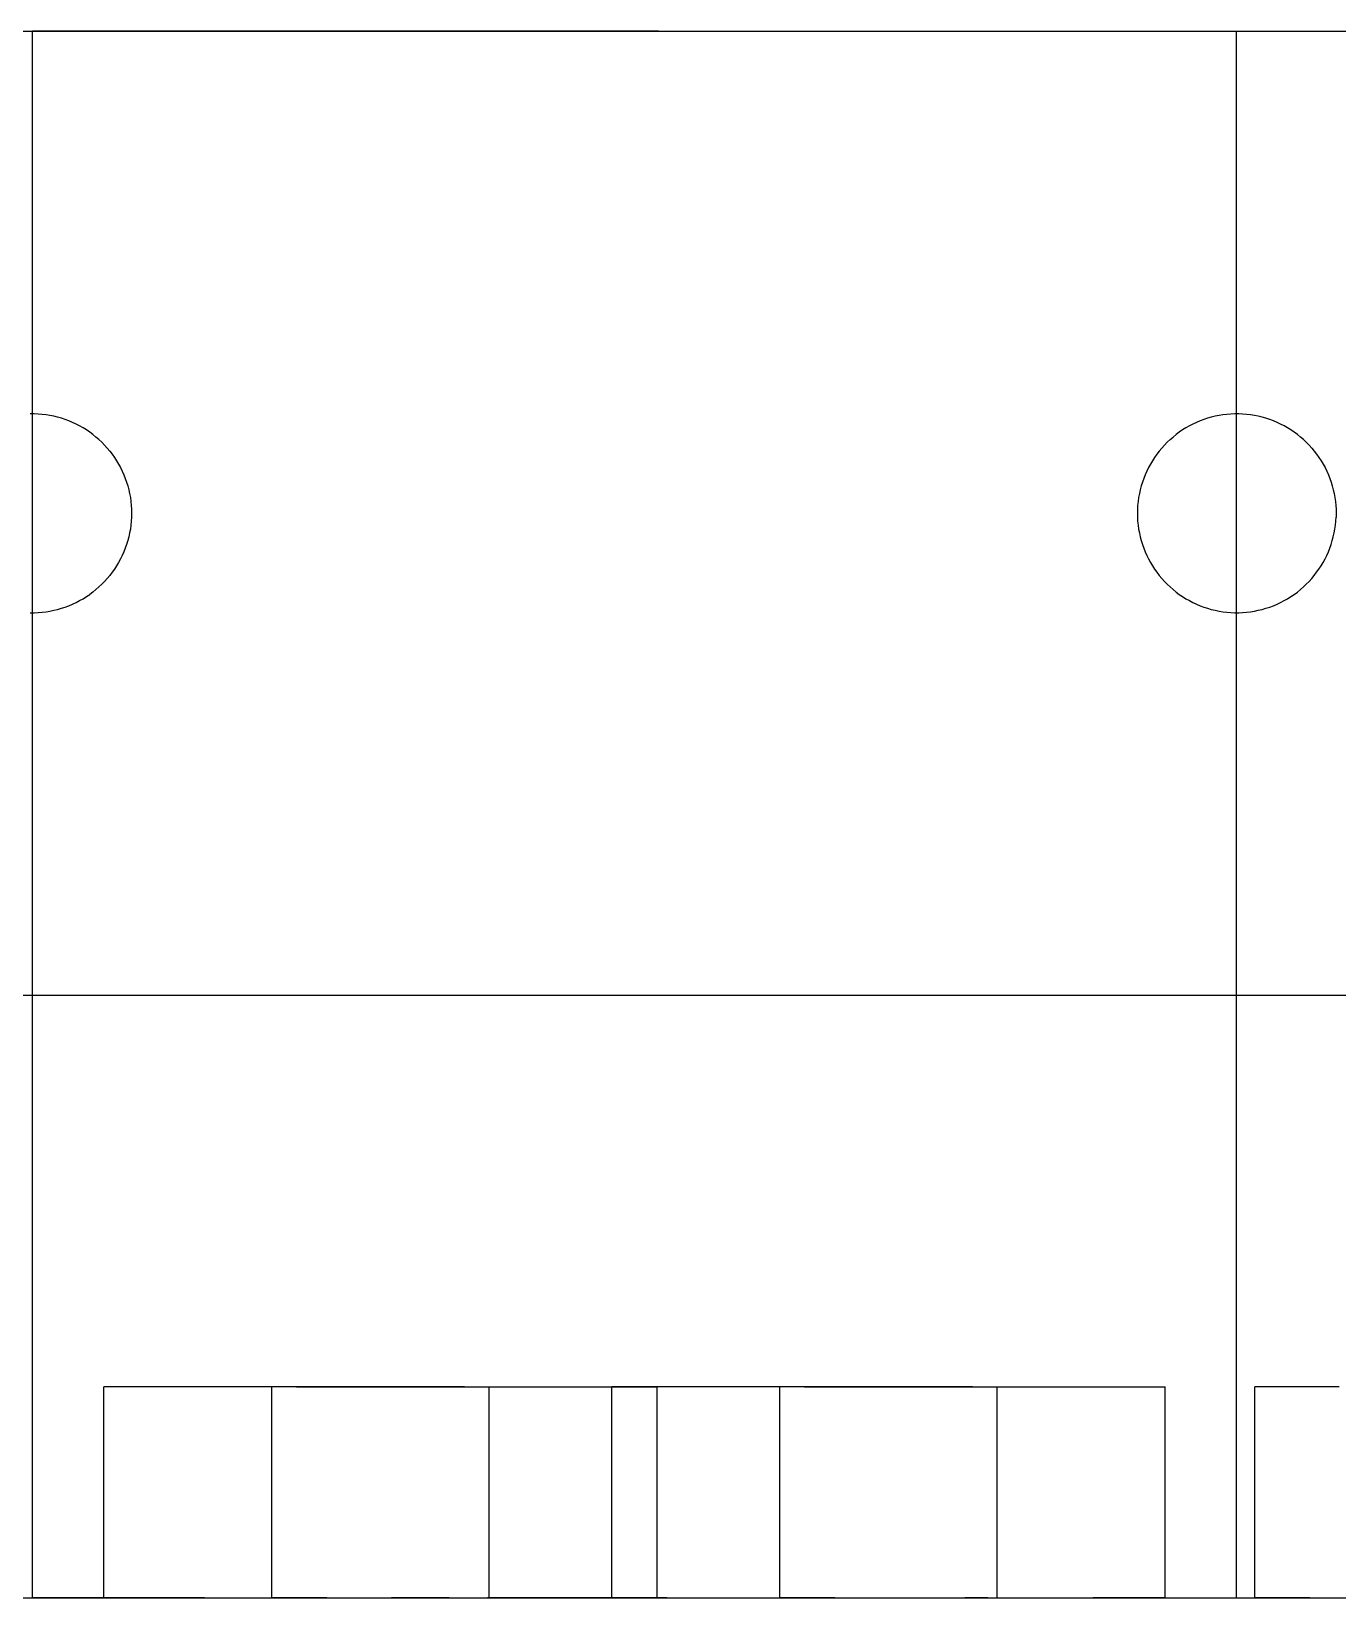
# Model space of a CAD drawing. Header units: millimetres. Extents: x -50 to 192, y -197 to 32.
# Drawn here: x 149.98 to 171.68, y -160 to -134 of the extents above; entities that cross this region are included whole.
import ezdxf

# ---------------------------------------------------------------- set-up
doc = ezdxf.new("R2010")
doc.units = ezdxf.units.MM
doc.layers.add('SIDE_YZ', color=7, linetype='Continuous')

msp = doc.modelspace()

# ---------------------------------------------------------------- linework, layer by layer
at = {"layer": 'SIDE_YZ'}
for p, q in [((146.3, -134), (173.7, -134)), ((150.002, -160), (150.002, -134)), ((150.018, -134), (150.002, -134)), ((150.049, -134), (150.018, -134)), ((150.097, -134), (150.049, -134)), ((150.16, -134), (150.097, -134)), ((150.238, -134), (150.16, -134)), ((150.332, -134), (150.238, -134)), ((150.441, -134), (150.332, -134)), ((150.566, -134), (150.441, -134)), ((150.705, -134), (150.566, -134)), ((150.859, -134), (150.705, -134)), ((151.028, -134), (150.859, -134)), ((151.21, -134), (151.028, -134)), ((151.407, -134), (151.21, -134)), ((151.617, -134), (151.407, -134)), ((151.84, -134), (151.617, -134)), ((152.077, -134), (151.84, -134)), ((152.325, -134), (152.077, -134)), ((152.586, -134), (152.325, -134)), ((152.859, -134), (152.586, -134)), ((153.143, -134), (152.859, -134)), ((153.438, -134), (153.143, -134)), ((153.743, -134), (153.438, -134)), ((154.058, -134), (153.743, -134)), ((154.382, -134), (154.058, -134)), ((154.716, -134), (154.382, -134)), ((155.058, -134), (154.716, -134)), ((155.407, -134), (155.058, -134)), ((155.764, -134), (155.407, -134)), ((156.127, -134), (155.764, -134)), ((156.497, -134), (156.127, -134)), ((156.872, -134), (156.497, -134)), ((157.252, -134), (156.872, -134)), ((157.637, -134), (157.252, -134)), ((158.025, -134), (157.637, -134)), ((158.416, -134), (158.025, -134)), ((158.81, -134), (158.416, -134)), ((159.205, -134), (158.81, -134)), ((159.602, -134), (159.205, -134)), ((160, -134), (159.602, -134)), ((160.398, -134), (160, -134)), ((160.398, -134), (160.795, -134)), ((160.795, -134), (161.19, -134)), ((161.19, -134), (161.584, -134)), ((161.584, -134), (161.975, -134)), ((161.975, -134), (162.363, -134)), ((162.363, -134), (162.748, -134)), ((162.748, -134), (163.128, -134)), ((163.128, -134), (163.503, -134)), ((163.503, -134), (163.873, -134)), ((163.873, -134), (164.236, -134)), ((164.236, -134), (164.593, -134)), ((164.593, -134), (164.942, -134)), ((164.942, -134), (165.284, -134)), ((165.284, -134), (165.618, -134)), ((165.618, -134), (165.942, -134)), ((165.942, -134), (166.257, -134)), ((166.257, -134), (166.562, -134)), ((166.562, -134), (166.857, -134)), ((166.857, -134), (167.141, -134)), ((167.141, -134), (167.414, -134)), ((167.414, -134), (167.675, -134)), ((167.675, -134), (167.923, -134)), ((167.923, -134), (168.16, -134)), ((168.16, -134), (168.383, -134)), ((168.383, -134), (168.593, -134)), ((168.593, -134), (168.79, -134)), ((168.79, -134), (168.972, -134)), ((168.972, -134), (169.141, -134)), ((169.141, -134), (169.295, -134)), ((169.295, -134), (169.434, -134)), ((169.434, -134), (169.559, -134)), ((169.559, -134), (169.668, -134)), ((169.668, -134), (169.762, -134)), ((169.762, -134), (169.84, -134)), ((169.84, -134), (169.903, -134)), ((169.903, -134), (169.951, -134)), ((169.951, -134), (169.982, -134)), ((169.982, -134), (169.998, -134)), ((169.998, -160), (169.998, -134)), ((150.033, -140.35), (149.967, -140.35)), ((150.098, -140.353), (150.033, -140.35)), ((150.164, -140.358), (150.098, -140.353)), ((150.229, -140.366), (150.164, -140.358)), ((150.294, -140.376), (150.229, -140.366)), ((150.358, -140.389), (150.294, -140.376)), ((150.422, -140.405), (150.358, -140.389)), ((169.642, -140.389), (169.578, -140.405)), ((169.706, -140.376), (169.642, -140.389)), ((169.771, -140.366), (169.706, -140.376)), ((169.836, -140.358), (169.771, -140.366)), ((169.902, -140.353), (169.836, -140.358)), ((169.967, -140.35), (169.902, -140.353)), ((170.033, -140.35), (169.967, -140.35)), ((170.098, -140.353), (170.033, -140.35)), ((170.164, -140.358), (170.098, -140.353)), ((170.229, -140.366), (170.164, -140.358)), ((170.294, -140.376), (170.229, -140.366)), ((170.358, -140.389), (170.294, -140.376)), ((170.422, -140.405), (170.358, -140.389)), ((150.485, -140.423), (150.422, -140.405)), ((150.547, -140.443), (150.485, -140.423)), ((150.609, -140.466), (150.547, -140.443)), ((150.669, -140.492), (150.609, -140.466)), ((150.729, -140.52), (150.669, -140.492)), ((150.787, -140.55), (150.729, -140.52)), ((150.844, -140.582), (150.787, -140.55)), ((150.9, -140.617), (150.844, -140.582)), ((150.954, -140.654), (150.9, -140.617)), ((151.007, -140.693), (150.954, -140.654)), ((169.046, -140.654), (168.993, -140.693)), ((169.1, -140.617), (169.046, -140.654)), ((169.156, -140.582), (169.1, -140.617)), ((169.213, -140.55), (169.156, -140.582)), ((169.271, -140.52), (169.213, -140.55)), ((169.331, -140.492), (169.271, -140.52)), ((169.391, -140.466), (169.331, -140.492)), ((169.453, -140.443), (169.391, -140.466)), ((169.515, -140.423), (169.453, -140.443)), ((169.578, -140.405), (169.515, -140.423)), ((170.485, -140.423), (170.422, -140.405)), ((170.547, -140.443), (170.485, -140.423)), ((170.609, -140.466), (170.547, -140.443)), ((170.669, -140.492), (170.609, -140.466)), ((170.729, -140.52), (170.669, -140.492)), ((170.787, -140.55), (170.729, -140.52)), ((170.844, -140.582), (170.787, -140.55)), ((170.9, -140.617), (170.844, -140.582)), ((170.954, -140.654), (170.9, -140.617)), ((171.007, -140.693), (170.954, -140.654)), ((151.058, -140.734), (151.007, -140.693)), ((151.107, -140.777), (151.058, -140.734)), ((151.155, -140.822), (151.107, -140.777)), ((151.155, -140.822), (151.201, -140.869)), ((151.201, -140.869), (151.245, -140.917)), ((151.245, -140.917), (151.287, -140.968)), ((168.755, -140.917), (168.713, -140.968)), ((168.799, -140.869), (168.755, -140.917)), ((168.845, -140.822), (168.799, -140.869)), ((168.893, -140.777), (168.845, -140.822)), ((168.893, -140.777), (168.942, -140.734)), ((168.993, -140.693), (168.942, -140.734)), ((171.058, -140.734), (171.007, -140.693)), ((171.107, -140.777), (171.058, -140.734)), ((171.155, -140.822), (171.107, -140.777)), ((171.201, -140.869), (171.155, -140.822)), ((171.201, -140.869), (171.245, -140.917)), ((171.245, -140.917), (171.287, -140.968)), ((151.287, -140.968), (151.327, -141.02)), ((151.327, -141.02), (151.365, -141.073)), ((151.365, -141.073), (151.401, -141.128)), ((151.401, -141.128), (151.434, -141.184)), ((168.599, -141.128), (168.566, -141.184)), ((168.635, -141.073), (168.599, -141.128)), ((168.673, -141.02), (168.635, -141.073)), ((168.713, -140.968), (168.673, -141.02)), ((171.287, -140.968), (171.327, -141.02)), ((171.327, -141.02), (171.365, -141.073)), ((171.365, -141.073), (171.401, -141.128)), ((171.401, -141.128), (171.434, -141.184)), ((151.434, -141.184), (151.466, -141.242)), ((151.466, -141.242), (151.495, -141.301)), ((151.495, -141.301), (151.521, -141.361)), ((151.521, -141.361), (151.545, -141.422)), ((151.545, -141.422), (151.567, -141.484)), ((168.455, -141.422), (168.433, -141.484)), ((168.479, -141.361), (168.455, -141.422)), ((168.505, -141.301), (168.479, -141.361)), ((168.534, -141.242), (168.505, -141.301)), ((168.566, -141.184), (168.534, -141.242)), ((171.434, -141.184), (171.466, -141.242)), ((171.466, -141.242), (171.495, -141.301)), ((171.495, -141.301), (171.521, -141.361)), ((171.521, -141.361), (171.545, -141.422)), ((171.545, -141.422), (171.567, -141.484)), ((151.567, -141.484), (151.586, -141.547)), ((151.586, -141.547), (151.603, -141.61)), ((151.603, -141.61), (151.617, -141.674)), ((151.617, -141.674), (151.629, -141.739)), ((168.383, -141.674), (168.371, -141.739)), ((168.397, -141.61), (168.383, -141.674)), ((168.414, -141.547), (168.397, -141.61)), ((168.433, -141.484), (168.414, -141.547)), ((171.567, -141.484), (171.586, -141.547)), ((171.586, -141.547), (171.603, -141.61)), ((171.603, -141.61), (171.617, -141.674)), ((171.617, -141.674), (171.629, -141.739)), ((151.629, -141.739), (151.638, -141.804)), ((151.638, -141.804), (151.645, -141.869)), ((151.645, -141.869), (151.649, -141.934)), ((151.649, -141.934), (151.65, -142)), ((168.351, -141.934), (168.35, -142)), ((168.355, -141.869), (168.351, -141.934)), ((168.362, -141.804), (168.355, -141.869)), ((168.371, -141.739), (168.362, -141.804)), ((171.629, -141.739), (171.638, -141.804)), ((171.638, -141.804), (171.645, -141.869)), ((171.645, -141.869), (171.649, -141.934)), ((171.649, -141.934), (171.65, -142)), ((151.638, -142.196), (151.629, -142.261)), ((151.645, -142.131), (151.638, -142.196)), ((151.649, -142.066), (151.645, -142.131)), ((151.65, -142), (151.649, -142.066)), ((168.35, -142), (168.351, -142.066)), ((168.351, -142.066), (168.355, -142.131)), ((168.355, -142.131), (168.362, -142.196)), ((168.362, -142.196), (168.371, -142.261)), ((171.629, -142.261), (171.638, -142.196)), ((171.638, -142.196), (171.645, -142.131)), ((171.645, -142.131), (171.649, -142.066)), ((171.65, -142), (171.649, -142.066)), ((151.586, -142.453), (151.567, -142.516)), ((151.603, -142.39), (151.586, -142.453)), ((151.617, -142.326), (151.603, -142.39)), ((151.629, -142.261), (151.617, -142.326)), ((168.371, -142.261), (168.383, -142.326)), ((168.383, -142.326), (168.397, -142.39)), ((168.397, -142.39), (168.414, -142.453)), ((168.414, -142.453), (168.433, -142.516)), ((171.567, -142.516), (171.586, -142.453)), ((171.586, -142.453), (171.603, -142.39)), ((171.603, -142.39), (171.617, -142.326)), ((171.617, -142.326), (171.629, -142.261)), ((151.495, -142.699), (151.466, -142.758)), ((151.521, -142.639), (151.495, -142.699)), ((151.545, -142.578), (151.521, -142.639)), ((151.567, -142.516), (151.545, -142.578)), ((168.433, -142.516), (168.455, -142.578)), ((168.455, -142.578), (168.479, -142.639)), ((168.479, -142.639), (168.505, -142.699)), ((168.505, -142.699), (168.534, -142.758)), ((171.466, -142.758), (171.495, -142.699)), ((171.495, -142.699), (171.521, -142.639)), ((171.521, -142.639), (171.545, -142.578)), ((171.545, -142.578), (171.567, -142.516)), ((151.327, -142.98), (151.287, -143.032)), ((151.365, -142.927), (151.327, -142.98)), ((151.401, -142.872), (151.365, -142.927)), ((151.434, -142.816), (151.401, -142.872)), ((151.466, -142.758), (151.434, -142.816)), ((168.534, -142.758), (168.566, -142.816)), ((168.566, -142.816), (168.599, -142.872)), ((168.599, -142.872), (168.635, -142.927)), ((168.635, -142.927), (168.673, -142.98)), ((168.673, -142.98), (168.713, -143.032)), ((171.287, -143.032), (171.327, -142.98)), ((171.327, -142.98), (171.365, -142.927)), ((171.365, -142.927), (171.401, -142.872)), ((171.401, -142.872), (171.434, -142.816)), ((171.434, -142.816), (171.466, -142.758)), ((151.107, -143.223), (151.058, -143.266)), ((151.155, -143.178), (151.107, -143.223)), ((151.201, -143.131), (151.155, -143.178)), ((151.245, -143.083), (151.201, -143.131)), ((151.287, -143.032), (151.245, -143.083)), ((168.713, -143.032), (168.755, -143.083)), ((168.755, -143.083), (168.799, -143.131)), ((168.799, -143.131), (168.845, -143.178)), ((168.845, -143.178), (168.893, -143.223)), ((168.893, -143.223), (168.942, -143.266)), ((171.058, -143.266), (171.107, -143.223)), ((171.107, -143.223), (171.155, -143.178)), ((171.155, -143.178), (171.201, -143.131)), ((171.201, -143.131), (171.245, -143.083)), ((171.245, -143.083), (171.287, -143.032)), ((150.609, -143.534), (150.669, -143.508)), ((150.669, -143.508), (150.729, -143.48)), ((150.729, -143.48), (150.787, -143.45)), ((150.787, -143.45), (150.844, -143.418)), ((150.844, -143.418), (150.9, -143.383)), ((150.9, -143.383), (150.954, -143.346)), ((151.007, -143.307), (150.954, -143.346)), ((151.058, -143.266), (151.007, -143.307)), ((168.993, -143.307), (168.942, -143.266)), ((168.993, -143.307), (169.046, -143.346)), ((169.046, -143.346), (169.1, -143.383)), ((169.1, -143.383), (169.156, -143.418)), ((169.156, -143.418), (169.213, -143.45)), ((169.213, -143.45), (169.271, -143.48)), ((169.271, -143.48), (169.331, -143.508)), ((169.331, -143.508), (169.391, -143.534)), ((170.609, -143.534), (170.669, -143.508)), ((170.669, -143.508), (170.729, -143.48)), ((170.729, -143.48), (170.787, -143.45)), ((170.787, -143.45), (170.844, -143.418)), ((170.844, -143.418), (170.9, -143.383)), ((170.9, -143.383), (170.954, -143.346)), ((170.954, -143.346), (171.007, -143.307)), ((171.007, -143.307), (171.058, -143.266)), ((149.967, -143.65), (150.033, -143.65)), ((150.033, -143.65), (150.098, -143.647)), ((150.098, -143.647), (150.164, -143.642)), ((150.164, -143.642), (150.229, -143.634)), ((150.229, -143.634), (150.294, -143.624)), ((150.294, -143.624), (150.358, -143.611)), ((150.358, -143.611), (150.422, -143.595)), ((150.422, -143.595), (150.485, -143.577)), ((150.485, -143.577), (150.547, -143.557)), ((150.547, -143.557), (150.609, -143.534)), ((169.391, -143.534), (169.453, -143.557)), ((169.453, -143.557), (169.515, -143.577)), ((169.515, -143.577), (169.578, -143.595)), ((169.578, -143.595), (169.642, -143.611)), ((169.642, -143.611), (169.706, -143.624)), ((169.706, -143.624), (169.771, -143.634)), ((169.771, -143.634), (169.836, -143.642)), ((169.836, -143.642), (169.902, -143.647)), ((169.902, -143.647), (169.967, -143.65)), ((169.967, -143.65), (170.033, -143.65)), ((170.033, -143.65), (170.098, -143.647)), ((170.098, -143.647), (170.164, -143.642)), ((170.164, -143.642), (170.229, -143.634)), ((170.229, -143.634), (170.294, -143.624)), ((170.294, -143.624), (170.358, -143.611)), ((170.358, -143.611), (170.422, -143.595)), ((170.422, -143.595), (170.485, -143.577)), ((170.485, -143.577), (170.547, -143.557)), ((170.547, -143.557), (170.609, -143.534)), ((131, -150), (189, -150)), ((146.3, -150), (173.7, -150)), ((151.187, -160), (151.187, -156.5)), ((151.192, -156.5), (151.187, -156.5)), ((151.202, -156.5), (151.192, -156.5)), ((151.217, -156.5), (151.202, -156.5)), ((151.237, -156.5), (151.217, -156.5)), ((151.263, -156.5), (151.237, -156.5)), ((151.293, -156.5), (151.263, -156.5)), ((151.328, -156.5), (151.293, -156.5)), ((151.367, -156.5), (151.328, -156.5)), ((151.412, -156.5), (151.367, -156.5)), ((151.461, -156.5), (151.412, -156.5)), ((151.515, -156.5), (151.461, -156.5)), ((151.574, -156.5), (151.515, -156.5)), ((151.637, -156.5), (151.574, -156.5)), ((151.704, -156.5), (151.637, -156.5)), ((151.775, -156.5), (151.704, -156.5)), ((151.851, -156.5), (151.775, -156.5)), ((151.931, -156.5), (151.851, -156.5)), ((152.014, -156.5), (151.931, -156.5)), ((152.101, -156.5), (152.014, -156.5)), ((152.192, -156.5), (152.101, -156.5)), ((152.286, -156.5), (152.192, -156.5)), ((152.384, -156.5), (152.286, -156.5)), ((152.485, -156.5), (152.384, -156.5)), ((152.589, -156.5), (152.485, -156.5)), ((152.695, -156.5), (152.589, -156.5)), ((152.805, -156.5), (152.695, -156.5)), ((152.917, -156.5), (152.805, -156.5)), ((153.031, -156.5), (152.917, -156.5)), ((153.147, -156.5), (153.031, -156.5)), ((153.265, -156.5), (153.147, -156.5)), ((153.385, -156.5), (153.265, -156.5)), ((153.507, -156.5), (153.385, -156.5)), ((153.63, -156.5), (153.507, -156.5)), ((153.754, -156.5), (153.63, -156.5)), ((153.88, -156.5), (153.754, -156.5)), ((154.006, -156.5), (153.88, -156.5)), ((153.978, -160), (153.978, -156.5)), ((153.983, -156.5), (153.978, -156.5)), ((153.994, -156.5), (153.983, -156.5)), ((154.009, -156.5), (153.994, -156.5)), ((154.132, -156.5), (154.006, -156.5)), ((154.029, -156.5), (154.009, -156.5)), ((154.054, -156.5), (154.029, -156.5)), ((154.084, -156.5), (154.054, -156.5)), ((154.119, -156.5), (154.084, -156.5)), ((154.159, -156.5), (154.119, -156.5)), ((154.259, -156.5), (154.132, -156.5)), ((154.203, -156.5), (154.159, -156.5)), ((154.253, -156.5), (154.203, -156.5)), ((154.307, -156.5), (154.253, -156.5)), ((154.386, -156.5), (154.259, -156.5)), ((154.365, -156.5), (154.307, -156.5)), ((154.428, -156.5), (154.365, -156.5)), ((154.386, -156.5), (154.514, -156.5)), ((154.495, -156.5), (154.428, -156.5)), ((154.567, -156.5), (154.495, -156.5)), ((154.514, -156.5), (154.641, -156.5)), ((154.642, -156.5), (154.567, -156.5)), ((154.641, -156.5), (154.767, -156.5)), ((154.722, -156.5), (154.642, -156.5)), ((154.805, -156.5), (154.722, -156.5)), ((154.767, -156.5), (154.893, -156.5)), ((154.893, -156.5), (154.805, -156.5)), ((154.983, -156.5), (154.893, -156.5)), ((154.893, -156.5), (155.018, -156.5)), ((155.078, -156.5), (154.983, -156.5)), ((155.018, -156.5), (155.143, -156.5)), ((155.175, -156.5), (155.078, -156.5)), ((155.143, -156.5), (155.266, -156.5)), ((155.276, -156.5), (155.175, -156.5)), ((155.266, -156.5), (155.387, -156.5)), ((155.38, -156.5), (155.276, -156.5)), ((155.487, -156.5), (155.38, -156.5)), ((155.387, -156.5), (155.507, -156.5)), ((155.596, -156.5), (155.487, -156.5)), ((155.507, -156.5), (155.626, -156.5)), ((155.708, -156.5), (155.596, -156.5)), ((155.626, -156.5), (155.742, -156.5)), ((155.822, -156.5), (155.708, -156.5)), ((155.742, -156.5), (155.856, -156.5)), ((155.938, -156.5), (155.822, -156.5)), ((155.856, -156.5), (155.968, -156.5)), ((156.057, -156.5), (155.938, -156.5)), ((155.968, -156.5), (156.077, -156.5)), ((156.177, -156.5), (156.057, -156.5)), ((156.077, -156.5), (156.184, -156.5)), ((156.298, -156.5), (156.177, -156.5)), ((156.184, -156.5), (156.288, -156.5)), ((156.288, -156.5), (156.389, -156.5)), ((156.421, -156.5), (156.298, -156.5)), ((156.389, -156.5), (156.486, -156.5)), ((156.546, -156.5), (156.421, -156.5)), ((156.486, -156.5), (156.581, -156.5)), ((156.671, -156.5), (156.546, -156.5)), ((156.581, -156.5), (156.672, -156.5)), ((156.797, -156.5), (156.671, -156.5)), ((156.672, -156.5), (156.759, -156.5)), ((156.759, -156.5), (156.842, -156.5)), ((156.923, -156.5), (156.797, -156.5)), ((156.842, -156.5), (156.922, -156.5)), ((156.922, -156.5), (156.997, -156.5)), ((157.051, -156.5), (156.923, -156.5)), ((156.997, -156.5), (157.069, -156.5)), ((157.178, -156.5), (157.051, -156.5)), ((157.069, -156.5), (157.136, -156.5)), ((157.136, -156.5), (157.199, -156.5)), ((157.178, -156.5), (157.305, -156.5)), ((157.199, -156.5), (157.258, -156.5)), ((157.258, -156.5), (157.311, -156.5)), ((157.305, -156.5), (157.432, -156.5)), ((157.311, -156.5), (157.361, -156.5)), ((157.361, -156.5), (157.405, -156.5)), ((157.405, -156.5), (157.445, -156.5)), ((157.432, -156.5), (157.559, -156.5)), ((157.445, -156.5), (157.48, -156.5)), ((157.48, -156.5), (157.51, -156.5)), ((157.51, -156.5), (157.535, -156.5)), ((157.535, -156.5), (157.555, -156.5)), ((157.555, -156.5), (157.571, -156.5)), ((157.559, -156.5), (157.685, -156.5)), ((157.571, -156.5), (157.581, -156.5)), ((157.581, -156.5), (157.586, -156.5)), ((157.586, -160), (157.586, -156.5)), ((157.685, -156.5), (157.81, -156.5)), ((157.81, -156.5), (157.934, -156.5)), ((157.934, -156.5), (158.057, -156.5)), ((158.057, -156.5), (158.179, -156.5)), ((158.179, -156.5), (158.299, -156.5)), ((158.299, -156.5), (158.417, -156.5)), ((158.417, -156.5), (158.533, -156.5)), ((158.533, -156.5), (158.647, -156.5)), ((158.647, -156.5), (158.759, -156.5)), ((158.759, -156.5), (158.869, -156.5)), ((158.869, -156.5), (158.975, -156.5)), ((158.975, -156.5), (159.079, -156.5)), ((159.079, -156.5), (159.18, -156.5)), ((159.18, -156.5), (159.278, -156.5)), ((159.278, -156.5), (159.372, -156.5)), ((159.372, -156.5), (159.463, -156.5)), ((159.463, -156.5), (159.55, -156.5)), ((159.55, -156.5), (159.634, -156.5)), ((159.623, -160), (159.623, -156.5)), ((159.628, -156.5), (159.623, -156.5)), ((159.638, -156.5), (159.628, -156.5)), ((159.634, -156.5), (159.713, -156.5)), ((159.653, -156.5), (159.638, -156.5)), ((159.673, -156.5), (159.653, -156.5)), ((159.699, -156.5), (159.673, -156.5)), ((159.729, -156.5), (159.699, -156.5)), ((159.713, -156.5), (159.789, -156.5)), ((159.764, -156.5), (159.729, -156.5)), ((159.803, -156.5), (159.764, -156.5)), ((159.789, -156.5), (159.86, -156.5)), ((159.848, -156.5), (159.803, -156.5)), ((159.897, -156.5), (159.848, -156.5)), ((159.86, -156.5), (159.928, -156.5)), ((159.951, -156.5), (159.897, -156.5)), ((159.928, -156.5), (159.99, -156.5)), ((160.01, -156.5), (159.951, -156.5)), ((159.99, -156.5), (160.049, -156.5)), ((160.072, -156.5), (160.01, -156.5)), ((160.049, -156.5), (160.103, -156.5)), ((160.14, -156.5), (160.072, -156.5)), ((160.103, -156.5), (160.152, -156.5)), ((160.211, -156.5), (160.14, -156.5)), ((160.152, -156.5), (160.197, -156.5)), ((160.197, -156.5), (160.236, -156.5)), ((160.287, -156.5), (160.211, -156.5)), ((160.236, -156.5), (160.271, -156.5)), ((160.271, -156.5), (160.301, -156.5)), ((160.366, -156.5), (160.287, -156.5)), ((160.301, -156.5), (160.327, -156.5)), ((160.327, -156.5), (160.347, -156.5)), ((160.347, -156.5), (160.362, -156.5)), ((160.362, -156.5), (160.372, -156.5)), ((160.45, -156.5), (160.366, -156.5)), ((160.372, -156.5), (160.377, -156.5)), ((160.377, -160), (160.377, -156.5)), ((160.537, -156.5), (160.45, -156.5)), ((160.628, -156.5), (160.537, -156.5)), ((160.722, -156.5), (160.628, -156.5)), ((160.82, -156.5), (160.722, -156.5)), ((160.921, -156.5), (160.82, -156.5)), ((161.025, -156.5), (160.921, -156.5)), ((161.131, -156.5), (161.025, -156.5)), ((161.241, -156.5), (161.131, -156.5)), ((161.353, -156.5), (161.241, -156.5)), ((161.467, -156.5), (161.353, -156.5)), ((161.583, -156.5), (161.467, -156.5)), ((161.701, -156.5), (161.583, -156.5)), ((161.821, -156.5), (161.701, -156.5)), ((161.943, -156.5), (161.821, -156.5)), ((162.066, -156.5), (161.943, -156.5)), ((162.19, -156.5), (162.066, -156.5)), ((162.315, -156.5), (162.19, -156.5)), ((162.441, -156.5), (162.315, -156.5)), ((162.414, -160), (162.414, -156.5)), ((162.419, -156.5), (162.414, -156.5)), ((162.429, -156.5), (162.419, -156.5)), ((162.445, -156.5), (162.429, -156.5)), ((162.568, -156.5), (162.441, -156.5)), ((162.465, -156.5), (162.445, -156.5)), ((162.49, -156.5), (162.465, -156.5)), ((162.52, -156.5), (162.49, -156.5)), ((162.555, -156.5), (162.52, -156.5)), ((162.595, -156.5), (162.555, -156.5)), ((162.695, -156.5), (162.568, -156.5)), ((162.639, -156.5), (162.595, -156.5)), ((162.689, -156.5), (162.639, -156.5)), ((162.742, -156.5), (162.689, -156.5)), ((162.822, -156.5), (162.695, -156.5)), ((162.801, -156.5), (162.742, -156.5)), ((162.864, -156.5), (162.801, -156.5)), ((162.822, -156.5), (162.949, -156.5)), ((162.931, -156.5), (162.864, -156.5)), ((163.003, -156.5), (162.931, -156.5)), ((162.949, -156.5), (163.077, -156.5)), ((163.078, -156.5), (163.003, -156.5)), ((163.077, -156.5), (163.203, -156.5)), ((163.158, -156.5), (163.078, -156.5)), ((163.241, -156.5), (163.158, -156.5)), ((163.203, -156.5), (163.329, -156.5)), ((163.328, -156.5), (163.241, -156.5)), ((163.419, -156.5), (163.328, -156.5)), ((163.329, -156.5), (163.454, -156.5)), ((163.514, -156.5), (163.419, -156.5)), ((163.454, -156.5), (163.579, -156.5)), ((163.611, -156.5), (163.514, -156.5)), ((163.579, -156.5), (163.702, -156.5)), ((163.712, -156.5), (163.611, -156.5)), ((163.702, -156.5), (163.823, -156.5)), ((163.816, -156.5), (163.712, -156.5)), ((163.923, -156.5), (163.816, -156.5)), ((163.823, -156.5), (163.943, -156.5)), ((164.032, -156.5), (163.923, -156.5)), ((163.943, -156.5), (164.062, -156.5)), ((164.144, -156.5), (164.032, -156.5)), ((164.062, -156.5), (164.178, -156.5)), ((164.258, -156.5), (164.144, -156.5)), ((164.178, -156.5), (164.292, -156.5)), ((164.374, -156.5), (164.258, -156.5)), ((164.292, -156.5), (164.404, -156.5)), ((164.493, -156.5), (164.374, -156.5)), ((164.404, -156.5), (164.513, -156.5)), ((164.613, -156.5), (164.493, -156.5)), ((164.513, -156.5), (164.62, -156.5)), ((164.734, -156.5), (164.613, -156.5)), ((164.62, -156.5), (164.724, -156.5)), ((164.724, -156.5), (164.825, -156.5)), ((164.857, -156.5), (164.734, -156.5)), ((164.825, -156.5), (164.922, -156.5)), ((164.982, -156.5), (164.857, -156.5)), ((164.922, -156.5), (165.017, -156.5)), ((165.107, -156.5), (164.982, -156.5)), ((165.017, -156.5), (165.107, -156.5)), ((165.233, -156.5), (165.107, -156.5)), ((165.107, -156.5), (165.195, -156.5)), ((165.195, -156.5), (165.278, -156.5)), ((165.359, -156.5), (165.233, -156.5)), ((165.278, -156.5), (165.358, -156.5)), ((165.358, -156.5), (165.433, -156.5)), ((165.486, -156.5), (165.359, -156.5)), ((165.433, -156.5), (165.505, -156.5)), ((165.614, -156.5), (165.486, -156.5)), ((165.505, -156.5), (165.572, -156.5)), ((165.572, -156.5), (165.635, -156.5)), ((165.614, -156.5), (165.741, -156.5)), ((165.635, -156.5), (165.693, -156.5)), ((165.693, -156.5), (165.747, -156.5)), ((165.741, -156.5), (165.868, -156.5)), ((165.747, -156.5), (165.797, -156.5)), ((165.797, -156.5), (165.841, -156.5)), ((165.841, -156.5), (165.881, -156.5)), ((165.868, -156.5), (165.994, -156.5)), ((165.881, -156.5), (165.916, -156.5)), ((165.916, -156.5), (165.946, -156.5)), ((165.946, -156.5), (165.971, -156.5)), ((165.971, -156.5), (165.991, -156.5)), ((165.991, -156.5), (166.006, -156.5)), ((165.994, -156.5), (166.12, -156.5)), ((166.006, -156.5), (166.017, -156.5)), ((166.017, -156.5), (166.022, -156.5)), ((166.022, -160), (166.022, -156.5)), ((166.12, -156.5), (166.246, -156.5)), ((166.246, -156.5), (166.37, -156.5)), ((166.37, -156.5), (166.493, -156.5)), ((166.493, -156.5), (166.615, -156.5)), ((166.615, -156.5), (166.735, -156.5)), ((166.735, -156.5), (166.853, -156.5)), ((166.853, -156.5), (166.969, -156.5)), ((166.969, -156.5), (167.083, -156.5)), ((167.083, -156.5), (167.195, -156.5)), ((167.195, -156.5), (167.305, -156.5)), ((167.305, -156.5), (167.411, -156.5)), ((167.411, -156.5), (167.515, -156.5)), ((167.515, -156.5), (167.616, -156.5)), ((167.616, -156.5), (167.714, -156.5)), ((167.714, -156.5), (167.808, -156.5)), ((167.808, -156.5), (167.899, -156.5)), ((167.899, -156.5), (167.986, -156.5)), ((167.986, -156.5), (168.069, -156.5)), ((168.069, -156.5), (168.149, -156.5)), ((168.149, -156.5), (168.225, -156.5)), ((168.225, -156.5), (168.296, -156.5)), ((168.296, -156.5), (168.363, -156.5)), ((168.363, -156.5), (168.426, -156.5)), ((168.426, -156.5), (168.485, -156.5)), ((168.485, -156.5), (168.539, -156.5)), ((168.539, -156.5), (168.588, -156.5)), ((168.588, -156.5), (168.633, -156.5)), ((168.633, -156.5), (168.672, -156.5)), ((168.672, -156.5), (168.707, -156.5)), ((168.707, -156.5), (168.737, -156.5)), ((168.737, -156.5), (168.763, -156.5)), ((168.763, -156.5), (168.783, -156.5)), ((168.783, -156.5), (168.798, -156.5)), ((168.798, -156.5), (168.808, -156.5)), ((168.808, -156.5), (168.813, -156.5)), ((168.813, -160), (168.813, -156.5)), ((170.301, -160), (170.301, -156.5)), ((170.306, -156.5), (170.301, -156.5)), ((170.316, -156.5), (170.306, -156.5)), ((170.331, -156.5), (170.316, -156.5)), ((170.351, -156.5), (170.331, -156.5)), ((170.376, -156.5), (170.351, -156.5)), ((170.406, -156.5), (170.376, -156.5)), ((170.441, -156.5), (170.406, -156.5)), ((170.481, -156.5), (170.441, -156.5)), ((170.526, -156.5), (170.481, -156.5)), ((170.575, -156.5), (170.526, -156.5)), ((170.629, -156.5), (170.575, -156.5)), ((170.687, -156.5), (170.629, -156.5)), ((170.75, -156.5), (170.687, -156.5)), ((170.817, -156.5), (170.75, -156.5)), ((170.889, -156.5), (170.817, -156.5)), ((170.965, -156.5), (170.889, -156.5)), ((171.044, -156.5), (170.965, -156.5)), ((171.128, -156.5), (171.044, -156.5)), ((171.215, -156.5), (171.128, -156.5)), ((171.306, -156.5), (171.215, -156.5)), ((171.4, -156.5), (171.306, -156.5)), ((171.498, -156.5), (171.4, -156.5)), ((171.599, -156.5), (171.498, -156.5)), ((171.702, -156.5), (171.599, -156.5)), ((131, -160), (189, -160)), ((150.018, -160), (150.002, -160)), ((150.049, -160), (150.018, -160)), ((150.097, -160), (150.049, -160)), ((150.16, -160), (150.097, -160)), ((150.238, -160), (150.16, -160)), ((150.332, -160), (150.238, -160)), ((150.441, -160), (150.332, -160)), ((150.566, -160), (150.441, -160)), ((150.705, -160), (150.566, -160)), ((150.859, -160), (150.705, -160)), ((151.028, -160), (150.859, -160)), ((151.21, -160), (151.028, -160)), ((151.192, -160), (151.187, -160)), ((151.202, -160), (151.192, -160)), ((151.217, -160), (151.202, -160)), ((151.407, -160), (151.21, -160)), ((151.237, -160), (151.217, -160)), ((151.263, -160), (151.237, -160)), ((151.293, -160), (151.263, -160)), ((151.328, -160), (151.293, -160)), ((151.367, -160), (151.328, -160)), ((151.412, -160), (151.367, -160)), ((151.617, -160), (151.407, -160)), ((151.461, -160), (151.412, -160)), ((151.515, -160), (151.461, -160)), ((151.574, -160), (151.515, -160)), ((151.637, -160), (151.574, -160)), ((151.84, -160), (151.617, -160)), ((151.704, -160), (151.637, -160)), ((151.775, -160), (151.704, -160)), ((151.851, -160), (151.775, -160)), ((152.077, -160), (151.84, -160)), ((151.931, -160), (151.851, -160)), ((152.014, -160), (151.931, -160)), ((152.101, -160), (152.014, -160)), ((152.325, -160), (152.077, -160)), ((152.101, -160), (152.192, -160)), ((152.192, -160), (152.286, -160)), ((152.286, -160), (152.384, -160)), ((152.586, -160), (152.325, -160)), ((152.384, -160), (152.485, -160)), ((152.485, -160), (152.589, -160)), ((152.859, -160), (152.586, -160)), ((152.589, -160), (152.695, -160)), ((152.695, -160), (152.805, -160)), ((152.805, -160), (152.917, -160)), ((152.859, -160), (153.143, -160)), ((152.917, -160), (153.031, -160)), ((153.031, -160), (153.147, -160)), ((153.143, -160), (153.438, -160)), ((153.147, -160), (153.265, -160)), ((153.265, -160), (153.385, -160)), ((153.385, -160), (153.507, -160)), ((153.438, -160), (153.743, -160)), ((153.507, -160), (153.63, -160)), ((153.63, -160), (153.754, -160)), ((153.743, -160), (154.058, -160)), ((153.754, -160), (153.88, -160)), ((153.88, -160), (154.006, -160)), ((153.983, -160), (153.978, -160)), ((153.994, -160), (153.983, -160)), ((154.009, -160), (153.994, -160)), ((154.006, -160), (154.132, -160)), ((154.029, -160), (154.009, -160)), ((154.054, -160), (154.029, -160)), ((154.084, -160), (154.054, -160)), ((154.058, -160), (154.382, -160)), ((154.119, -160), (154.084, -160)), ((154.159, -160), (154.119, -160)), ((154.132, -160), (154.259, -160)), ((154.203, -160), (154.159, -160)), ((154.253, -160), (154.203, -160)), ((154.307, -160), (154.253, -160)), ((154.259, -160), (154.386, -160)), ((154.365, -160), (154.307, -160)), ((154.428, -160), (154.365, -160)), ((154.382, -160), (154.716, -160)), ((154.386, -160), (154.514, -160)), ((154.495, -160), (154.428, -160)), ((154.567, -160), (154.495, -160)), ((154.514, -160), (154.641, -160)), ((154.642, -160), (154.567, -160)), ((154.641, -160), (154.767, -160)), ((154.722, -160), (154.642, -160)), ((154.716, -160), (155.058, -160)), ((154.805, -160), (154.722, -160)), ((154.767, -160), (154.893, -160)), ((154.893, -160), (154.805, -160)), ((154.893, -160), (154.983, -160)), ((154.893, -160), (155.018, -160)), ((154.983, -160), (155.078, -160)), ((155.018, -160), (155.143, -160)), ((155.058, -160), (155.407, -160)), ((155.078, -160), (155.175, -160)), ((155.143, -160), (155.266, -160)), ((155.175, -160), (155.276, -160)), ((155.266, -160), (155.387, -160)), ((155.276, -160), (155.38, -160)), ((155.38, -160), (155.487, -160)), ((155.387, -160), (155.507, -160)), ((155.407, -160), (155.764, -160)), ((155.487, -160), (155.596, -160)), ((155.507, -160), (155.626, -160)), ((155.596, -160), (155.708, -160)), ((155.626, -160), (155.742, -160)), ((155.708, -160), (155.822, -160)), ((155.742, -160), (155.856, -160)), ((155.764, -160), (156.127, -160)), ((155.822, -160), (155.938, -160)), ((155.856, -160), (155.968, -160)), ((155.938, -160), (156.057, -160)), ((156.077, -160), (155.968, -160)), ((156.057, -160), (156.177, -160)), ((156.184, -160), (156.077, -160)), ((156.127, -160), (156.497, -160)), ((156.177, -160), (156.298, -160)), ((156.288, -160), (156.184, -160)), ((156.389, -160), (156.288, -160)), ((156.298, -160), (156.421, -160)), ((156.486, -160), (156.389, -160)), ((156.421, -160), (156.546, -160)), ((156.581, -160), (156.486, -160)), ((156.497, -160), (156.872, -160)), ((156.546, -160), (156.671, -160)), ((156.672, -160), (156.581, -160)), ((156.671, -160), (156.797, -160)), ((156.759, -160), (156.672, -160)), ((156.842, -160), (156.759, -160)), ((156.797, -160), (156.923, -160)), ((156.922, -160), (156.842, -160)), ((156.872, -160), (157.252, -160)), ((156.922, -160), (156.997, -160)), ((156.923, -160), (157.051, -160)), ((156.997, -160), (157.069, -160)), ((157.051, -160), (157.178, -160)), ((157.069, -160), (157.136, -160)), ((157.136, -160), (157.199, -160)), ((157.178, -160), (157.305, -160)), ((157.199, -160), (157.258, -160)), ((157.252, -160), (157.637, -160)), ((157.258, -160), (157.311, -160)), ((157.305, -160), (157.432, -160)), ((157.311, -160), (157.361, -160)), ((157.361, -160), (157.405, -160)), ((157.405, -160), (157.445, -160)), ((157.432, -160), (157.559, -160)), ((157.445, -160), (157.48, -160)), ((157.48, -160), (157.51, -160)), ((157.51, -160), (157.535, -160)), ((157.535, -160), (157.555, -160)), ((157.555, -160), (157.571, -160)), ((157.685, -160), (157.559, -160)), ((157.571, -160), (157.581, -160)), ((157.581, -160), (157.586, -160)), ((157.637, -160), (158.025, -160)), ((157.81, -160), (157.685, -160)), ((157.934, -160), (157.81, -160)), ((158.057, -160), (157.934, -160)), ((158.025, -160), (158.416, -160)), ((158.179, -160), (158.057, -160)), ((158.299, -160), (158.179, -160)), ((158.417, -160), (158.299, -160)), ((158.416, -160), (158.81, -160)), ((158.533, -160), (158.417, -160)), ((158.647, -160), (158.533, -160)), ((158.759, -160), (158.647, -160)), ((158.869, -160), (158.759, -160)), ((158.81, -160), (159.205, -160)), ((158.975, -160), (158.869, -160)), ((159.079, -160), (158.975, -160)), ((159.18, -160), (159.079, -160)), ((159.278, -160), (159.18, -160)), ((159.205, -160), (159.602, -160)), ((159.372, -160), (159.278, -160)), ((159.463, -160), (159.372, -160)), ((159.55, -160), (159.463, -160)), ((159.634, -160), (159.55, -160)), ((159.602, -160), (160, -160)), ((159.628, -160), (159.623, -160)), ((159.638, -160), (159.628, -160)), ((159.713, -160), (159.634, -160)), ((159.653, -160), (159.638, -160)), ((159.673, -160), (159.653, -160)), ((159.699, -160), (159.673, -160)), ((159.729, -160), (159.699, -160)), ((159.713, -160), (159.789, -160)), ((159.764, -160), (159.729, -160)), ((159.803, -160), (159.764, -160)), ((159.789, -160), (159.86, -160)), ((159.848, -160), (159.803, -160)), ((159.897, -160), (159.848, -160)), ((159.86, -160), (159.928, -160)), ((159.951, -160), (159.897, -160)), ((159.928, -160), (159.99, -160)), ((160.01, -160), (159.951, -160)), ((159.99, -160), (160.049, -160)), ((160, -160), (160.398, -160)), ((160.072, -160), (160.01, -160)), ((160.049, -160), (160.103, -160)), ((160.14, -160), (160.072, -160)), ((160.103, -160), (160.152, -160)), ((160.211, -160), (160.14, -160)), ((160.152, -160), (160.197, -160)), ((160.197, -160), (160.236, -160)), ((160.287, -160), (160.211, -160)), ((160.236, -160), (160.271, -160)), ((160.271, -160), (160.301, -160)), ((160.366, -160), (160.287, -160)), ((160.301, -160), (160.327, -160)), ((160.327, -160), (160.347, -160)), ((160.347, -160), (160.362, -160)), ((160.362, -160), (160.372, -160)), ((160.45, -160), (160.366, -160)), ((160.372, -160), (160.377, -160)), ((160.398, -160), (160.795, -160)), ((160.537, -160), (160.45, -160)), ((160.537, -160), (160.628, -160)), ((160.628, -160), (160.722, -160)), ((160.722, -160), (160.82, -160)), ((160.795, -160), (161.19, -160)), ((160.82, -160), (160.921, -160)), ((160.921, -160), (161.025, -160)), ((161.025, -160), (161.131, -160)), ((161.131, -160), (161.241, -160)), ((161.19, -160), (161.584, -160)), ((161.241, -160), (161.353, -160)), ((161.353, -160), (161.467, -160)), ((161.467, -160), (161.583, -160)), ((161.583, -160), (161.701, -160)), ((161.584, -160), (161.975, -160)), ((161.701, -160), (161.821, -160)), ((161.821, -160), (161.943, -160)), ((161.943, -160), (162.066, -160)), ((161.975, -160), (162.363, -160)), ((162.066, -160), (162.19, -160)), ((162.19, -160), (162.315, -160)), ((162.315, -160), (162.441, -160)), ((162.363, -160), (162.748, -160)), ((162.419, -160), (162.414, -160)), ((162.429, -160), (162.419, -160)), ((162.445, -160), (162.429, -160)), ((162.441, -160), (162.568, -160)), ((162.465, -160), (162.445, -160)), ((162.49, -160), (162.465, -160)), ((162.52, -160), (162.49, -160)), ((162.555, -160), (162.52, -160)), ((162.595, -160), (162.555, -160)), ((162.568, -160), (162.695, -160)), ((162.639, -160), (162.595, -160)), ((162.689, -160), (162.639, -160)), ((162.742, -160), (162.689, -160)), ((162.695, -160), (162.822, -160)), ((162.801, -160), (162.742, -160)), ((162.748, -160), (163.128, -160)), ((162.864, -160), (162.801, -160)), ((162.822, -160), (162.949, -160)), ((162.931, -160), (162.864, -160)), ((163.003, -160), (162.931, -160)), ((162.949, -160), (163.077, -160)), ((163.078, -160), (163.003, -160)), ((163.077, -160), (163.203, -160)), ((163.158, -160), (163.078, -160)), ((163.128, -160), (163.503, -160)), ((163.241, -160), (163.158, -160)), ((163.203, -160), (163.329, -160)), ((163.328, -160), (163.241, -160)), ((163.328, -160), (163.419, -160)), ((163.329, -160), (163.454, -160)), ((163.419, -160), (163.514, -160)), ((163.454, -160), (163.579, -160)), ((163.503, -160), (163.873, -160)), ((163.514, -160), (163.611, -160)), ((163.579, -160), (163.702, -160)), ((163.611, -160), (163.712, -160)), ((163.702, -160), (163.823, -160)), ((163.712, -160), (163.816, -160)), ((163.816, -160), (163.923, -160)), ((163.823, -160), (163.943, -160)), ((163.873, -160), (164.236, -160)), ((163.923, -160), (164.032, -160)), ((163.943, -160), (164.062, -160)), ((164.032, -160), (164.144, -160)), ((164.062, -160), (164.178, -160)), ((164.144, -160), (164.258, -160)), ((164.178, -160), (164.292, -160)), ((164.236, -160), (164.593, -160)), ((164.258, -160), (164.374, -160)), ((164.292, -160), (164.404, -160)), ((164.374, -160), (164.493, -160)), ((164.404, -160), (164.513, -160)), ((164.493, -160), (164.613, -160)), ((164.513, -160), (164.62, -160)), ((164.593, -160), (164.942, -160)), ((164.613, -160), (164.734, -160)), ((164.62, -160), (164.724, -160)), ((164.724, -160), (164.825, -160)), ((164.734, -160), (164.857, -160)), ((164.825, -160), (164.922, -160)), ((164.857, -160), (164.982, -160)), ((164.922, -160), (165.017, -160)), ((164.942, -160), (165.284, -160)), ((164.982, -160), (165.107, -160)), ((165.017, -160), (165.107, -160)), ((165.107, -160), (165.233, -160)), ((165.107, -160), (165.195, -160)), ((165.195, -160), (165.278, -160)), ((165.233, -160), (165.359, -160)), ((165.278, -160), (165.358, -160)), ((165.284, -160), (165.618, -160)), ((165.358, -160), (165.433, -160)), ((165.359, -160), (165.486, -160)), ((165.433, -160), (165.505, -160)), ((165.614, -160), (165.486, -160)), ((165.505, -160), (165.572, -160)), ((165.572, -160), (165.635, -160)), ((165.741, -160), (165.614, -160)), ((165.618, -160), (165.942, -160)), ((165.635, -160), (165.693, -160)), ((165.693, -160), (165.747, -160)), ((165.868, -160), (165.741, -160)), ((165.747, -160), (165.797, -160)), ((165.797, -160), (165.841, -160)), ((165.841, -160), (165.881, -160)), ((165.868, -160), (165.994, -160)), ((165.881, -160), (165.916, -160)), ((165.916, -160), (165.946, -160)), ((165.942, -160), (166.257, -160)), ((165.946, -160), (165.971, -160)), ((165.971, -160), (165.991, -160)), ((165.991, -160), (166.006, -160)), ((165.994, -160), (166.12, -160)), ((166.006, -160), (166.017, -160)), ((166.017, -160), (166.022, -160)), ((166.12, -160), (166.246, -160)), ((166.246, -160), (166.37, -160)), ((166.257, -160), (166.562, -160)), ((166.37, -160), (166.493, -160)), ((166.493, -160), (166.615, -160)), ((166.562, -160), (166.857, -160)), ((166.615, -160), (166.735, -160)), ((166.735, -160), (166.853, -160)), ((166.853, -160), (166.969, -160)), ((166.857, -160), (167.141, -160)), ((166.969, -160), (167.083, -160)), ((167.083, -160), (167.195, -160)), ((167.141, -160), (167.414, -160)), ((167.195, -160), (167.305, -160)), ((167.305, -160), (167.411, -160)), ((167.411, -160), (167.515, -160)), ((167.414, -160), (167.675, -160)), ((167.515, -160), (167.616, -160)), ((167.714, -160), (167.616, -160)), ((167.675, -160), (167.923, -160)), ((167.808, -160), (167.714, -160)), ((167.899, -160), (167.808, -160)), ((167.986, -160), (167.899, -160)), ((167.923, -160), (168.16, -160)), ((168.069, -160), (167.986, -160)), ((168.149, -160), (168.069, -160)), ((168.225, -160), (168.149, -160)), ((168.16, -160), (168.383, -160)), ((168.296, -160), (168.225, -160)), ((168.363, -160), (168.296, -160)), ((168.426, -160), (168.363, -160)), ((168.383, -160), (168.593, -160)), ((168.485, -160), (168.426, -160)), ((168.539, -160), (168.485, -160)), ((168.588, -160), (168.539, -160)), ((168.633, -160), (168.588, -160)), ((168.593, -160), (168.79, -160)), ((168.672, -160), (168.633, -160)), ((168.707, -160), (168.672, -160)), ((168.737, -160), (168.707, -160)), ((168.763, -160), (168.737, -160)), ((168.783, -160), (168.763, -160)), ((168.798, -160), (168.783, -160)), ((168.79, -160), (168.972, -160)), ((168.808, -160), (168.798, -160)), ((168.813, -160), (168.808, -160)), ((168.972, -160), (169.141, -160)), ((169.141, -160), (169.295, -160)), ((169.295, -160), (169.434, -160)), ((169.434, -160), (169.559, -160)), ((169.559, -160), (169.668, -160)), ((169.668, -160), (169.762, -160)), ((169.762, -160), (169.84, -160)), ((169.84, -160), (169.903, -160)), ((169.903, -160), (169.951, -160)), ((169.951, -160), (169.982, -160)), ((169.982, -160), (169.998, -160)), ((170.306, -160), (170.301, -160)), ((170.316, -160), (170.306, -160)), ((170.331, -160), (170.316, -160)), ((170.351, -160), (170.331, -160)), ((170.376, -160), (170.351, -160)), ((170.406, -160), (170.376, -160)), ((170.441, -160), (170.406, -160)), ((170.481, -160), (170.441, -160)), ((170.526, -160), (170.481, -160)), ((170.575, -160), (170.526, -160)), ((170.629, -160), (170.575, -160)), ((170.687, -160), (170.629, -160)), ((170.75, -160), (170.687, -160)), ((170.817, -160), (170.75, -160)), ((170.889, -160), (170.817, -160)), ((170.965, -160), (170.889, -160)), ((171.044, -160), (170.965, -160)), ((171.128, -160), (171.044, -160)), ((171.215, -160), (171.128, -160)), ((171.215, -160), (171.306, -160)), ((171.306, -160), (171.4, -160)), ((171.4, -160), (171.498, -160)), ((171.498, -160), (171.599, -160)), ((171.599, -160), (171.702, -160))]:
    msp.add_line(p, q, dxfattribs=at)

doc.saveas('drawing.dxf')
